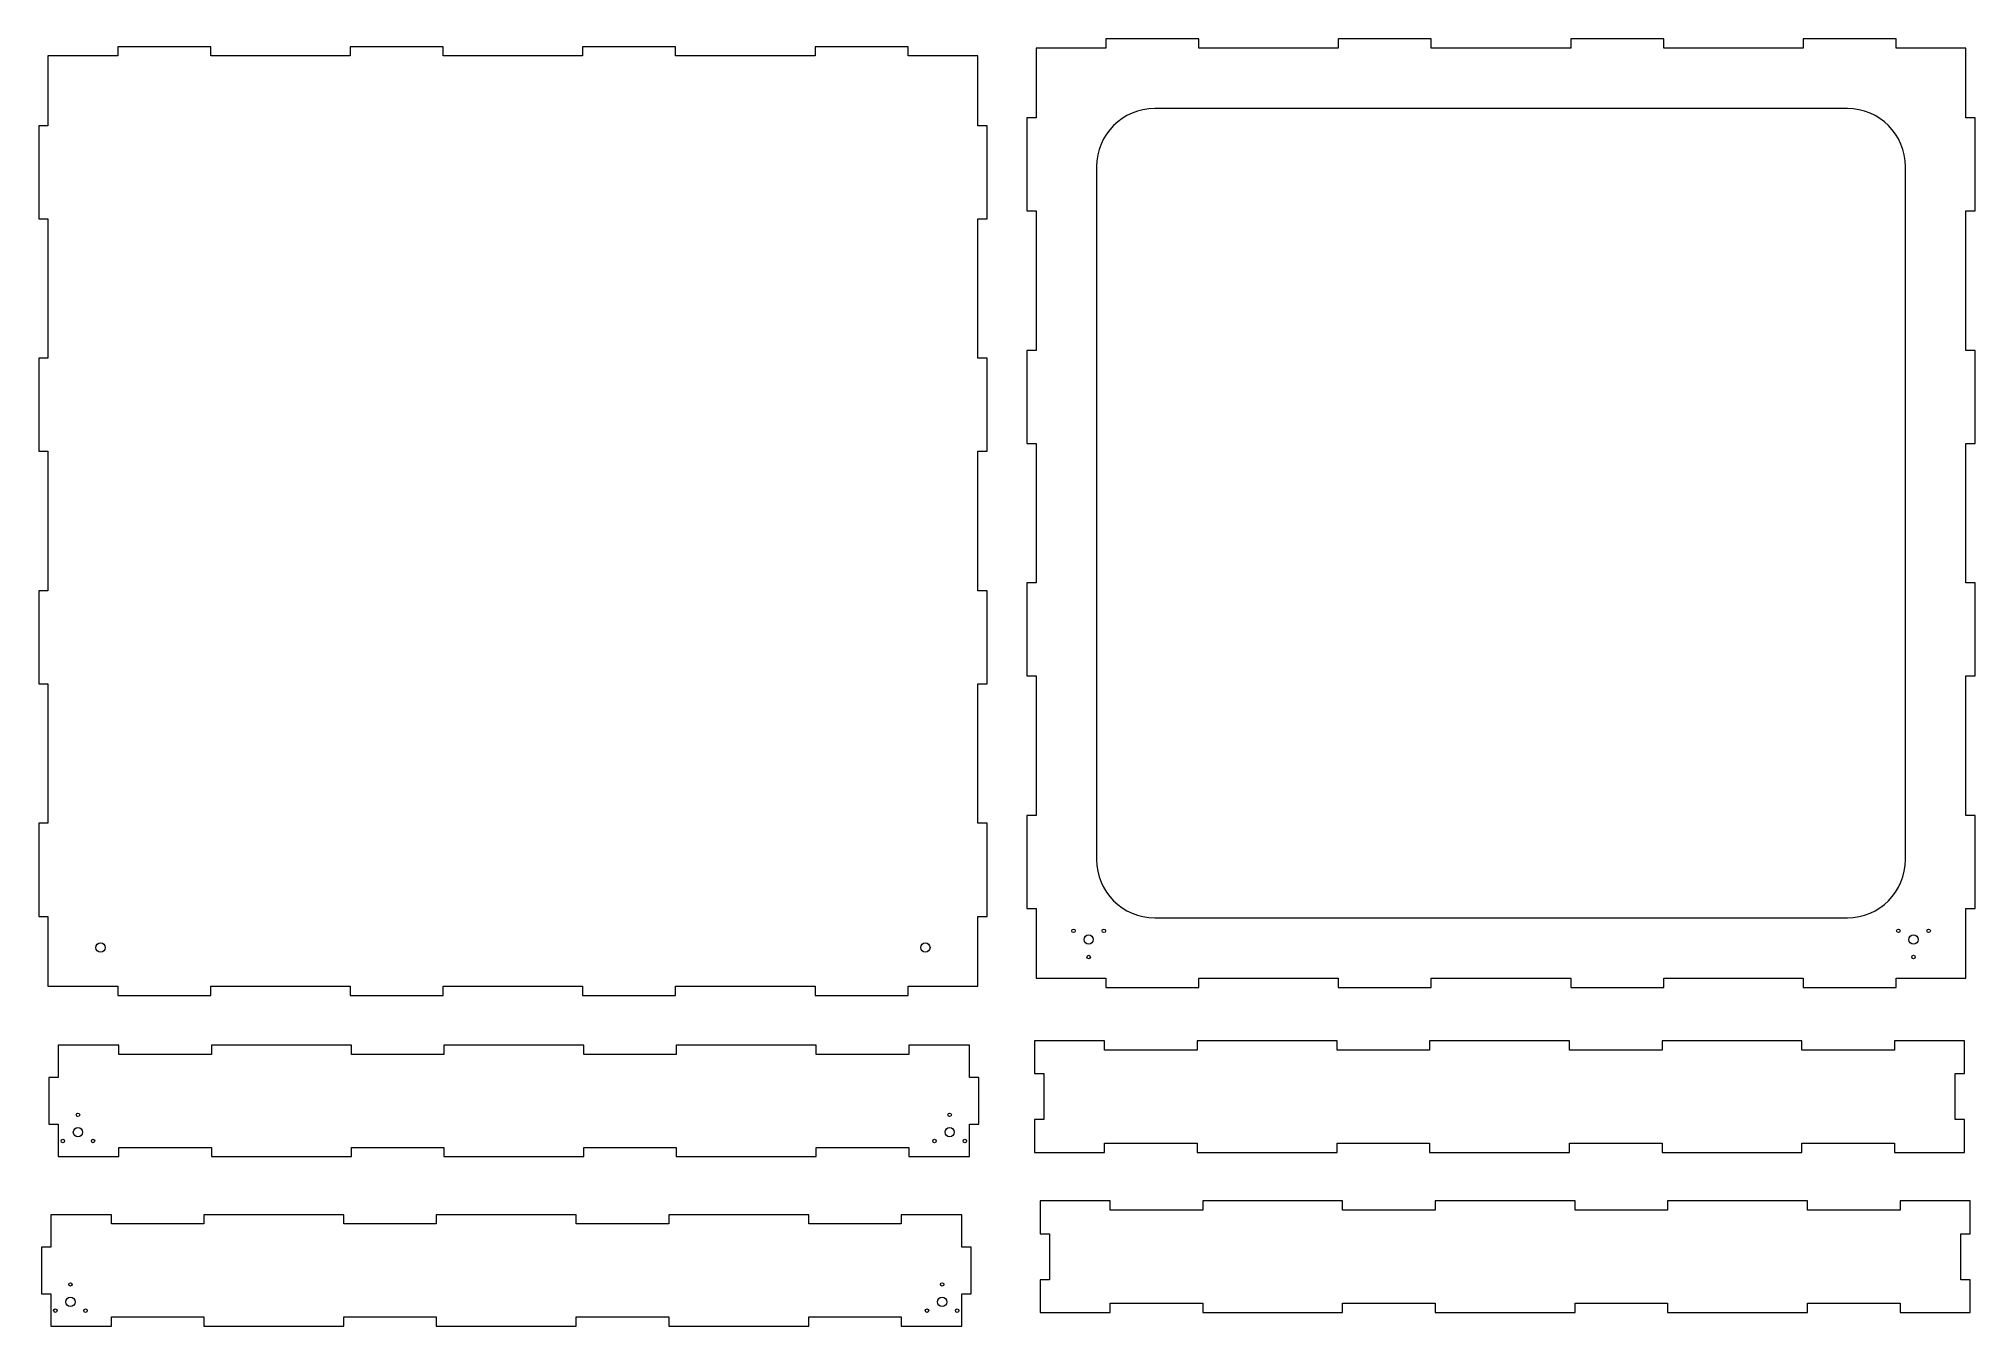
# Model space of a CAD drawing. Header units: millimetres. Extents: x 46 to 1713, y 657 to 1764.
import ezdxf

# ---------------------------------------------------------------- set-up
doc = ezdxf.new("R2010")
doc.units = ezdxf.units.MM

msp = doc.modelspace()

# ---------------------------------------------------------------- linework, layer by layer
at = {"color": 7, "linetype": 'Continuous', "lineweight": 15}
for p, q in [((114.3, 1757.3), (114.3, 1749.3)), ((194.3, 1757.3), (114.3, 1757.3)), ((194.3, 1749.3), (194.3, 1757.3)), ((314.3, 1757.3), (314.3, 1749.3)), ((394.3, 1757.3), (314.3, 1757.3)), ((394.3, 1749.3), (394.3, 1757.3)), ((514.3, 1757.3), (514.3, 1749.3)), ((594.3, 1757.3), (514.3, 1757.3)), ((594.3, 1749.3), (594.3, 1757.3)), ((714.3, 1757.3), (714.3, 1749.3)), ((794.3, 1757.3), (714.3, 1757.3)), ((794.3, 1749.3), (794.3, 1757.3)), ((964.5, 1756.1), (904.5, 1756.1)), ((904.5, 1756.1), (904.5, 1696.1)), ((964.5, 1764.1), (964.5, 1756.1)), ((1044.5, 1764.1), (964.5, 1764.1)), ((1044.5, 1756.1), (1044.5, 1764.1)), ((1164.5, 1756.1), (1044.5, 1756.1)), ((1164.5, 1764.1), (1164.5, 1756.1)), ((1244.5, 1764.1), (1164.5, 1764.1)), ((1244.5, 1756.1), (1244.5, 1764.1)), ((1364.5, 1756.1), (1244.5, 1756.1)), ((1364.5, 1764.1), (1364.5, 1756.1)), ((1444.5, 1764.1), (1364.5, 1764.1)), ((1444.5, 1756.1), (1444.5, 1764.1)), ((1564.5, 1756.1), (1444.5, 1756.1)), ((1564.5, 1764.1), (1564.5, 1756.1)), ((1644.5, 1764.1), (1564.5, 1764.1)), ((1644.5, 1756.1), (1644.5, 1764.1)), ((1704.5, 1756.1), (1644.5, 1756.1)), ((1704.5, 1696.1), (1704.5, 1756.1)), ((114.3, 1749.3), (54.3, 1749.3)), ((54.3, 1749.3), (54.3, 1689.3)), ((314.3, 1749.3), (194.3, 1749.3)), ((514.3, 1749.3), (394.3, 1749.3)), ((714.3, 1749.3), (594.3, 1749.3)), ((854.3, 1749.3), (794.3, 1749.3)), ((854.3, 1689.3), (854.3, 1749.3)), ((1602.5, 1704.1), (1006.5, 1704.1)), ((46.3, 1689.3), (46.3, 1609.3)), ((54.3, 1689.3), (46.3, 1689.3)), ((862.3, 1689.3), (854.3, 1689.3)), ((862.3, 1609.3), (862.3, 1689.3)), ((896.5, 1696.1), (896.5, 1616.1)), ((904.5, 1696.1), (896.5, 1696.1)), ((1712.5, 1696.1), (1704.5, 1696.1)), ((1712.5, 1616.1), (1712.5, 1696.1)), ((956.5, 1654.1), (956.5, 1058.1)), ((1652.5, 1058.1), (1652.5, 1654.1)), ((46.3, 1609.3), (54.3, 1609.3)), ((54.3, 1609.3), (54.3, 1489.3)), ((854.3, 1609.3), (862.3, 1609.3)), ((854.3, 1489.3), (854.3, 1609.3)), ((896.5, 1616.1), (904.5, 1616.1)), ((904.5, 1616.1), (904.5, 1496.1)), ((1704.5, 1616.1), (1712.5, 1616.1)), ((1704.5, 1496.1), (1704.5, 1616.1)), ((46.3, 1489.3), (46.3, 1409.3)), ((54.3, 1489.3), (46.3, 1489.3)), ((862.3, 1489.3), (854.3, 1489.3)), ((862.3, 1409.3), (862.3, 1489.3)), ((896.5, 1496.1), (896.5, 1416.1)), ((904.5, 1496.1), (896.5, 1496.1)), ((1712.5, 1496.1), (1704.5, 1496.1)), ((1712.5, 1416.1), (1712.5, 1496.1)), ((46.3, 1409.3), (54.3, 1409.3)), ((54.3, 1409.3), (54.3, 1289.3)), ((854.3, 1409.3), (862.3, 1409.3)), ((854.3, 1289.3), (854.3, 1409.3)), ((896.5, 1416.1), (904.5, 1416.1)), ((904.5, 1416.1), (904.5, 1296.1)), ((1704.5, 1416.1), (1712.5, 1416.1)), ((1704.5, 1296.1), (1704.5, 1416.1)), ((46.3, 1289.3), (46.3, 1209.3)), ((54.3, 1289.3), (46.3, 1289.3)), ((862.3, 1289.3), (854.3, 1289.3)), ((862.3, 1209.3), (862.3, 1289.3)), ((896.5, 1296.1), (896.5, 1216.1)), ((904.5, 1296.1), (896.5, 1296.1)), ((1712.5, 1296.1), (1704.5, 1296.1)), ((1712.5, 1216.1), (1712.5, 1296.1)), ((46.3, 1209.3), (54.3, 1209.3)), ((54.3, 1209.3), (54.3, 1089.3)), ((854.3, 1209.3), (862.3, 1209.3)), ((854.3, 1089.3), (854.3, 1209.3)), ((896.5, 1216.1), (904.5, 1216.1)), ((904.5, 1216.1), (904.5, 1096.1)), ((1704.5, 1216.1), (1712.5, 1216.1)), ((1704.5, 1096.1), (1704.5, 1216.1)), ((46.3, 1089.3), (46.3, 1009.3)), ((54.3, 1089.3), (46.3, 1089.3)), ((862.3, 1089.3), (854.3, 1089.3)), ((862.3, 1009.3), (862.3, 1089.3)), ((896.5, 1096.1), (896.5, 1016.1)), ((904.5, 1096.1), (896.5, 1096.1)), ((1712.5, 1096.1), (1704.5, 1096.1)), ((1712.5, 1016.1), (1712.5, 1096.1)), ((46.3, 1009.3), (54.3, 1009.3)), ((54.3, 1009.3), (54.3, 949.3)), ((854.3, 1009.3), (862.3, 1009.3)), ((854.3, 949.3), (854.3, 1009.3)), ((896.5, 1016.1), (904.5, 1016.1)), ((904.5, 1016.1), (904.5, 956.1)), ((1006.5, 1008.1), (1602.5, 1008.1)), ((1704.5, 1016.1), (1712.5, 1016.1)), ((1704.5, 956.1), (1704.5, 1016.1)), ((904.5, 956.1), (964.5, 956.1)), ((964.5, 956.1), (964.5, 948.1)), ((1044.5, 956.1), (1164.5, 956.1)), ((1044.5, 948.1), (1044.5, 956.1)), ((1164.5, 956.1), (1164.5, 948.1)), ((1244.5, 956.1), (1364.5, 956.1)), ((1244.5, 948.1), (1244.5, 956.1)), ((1364.5, 956.1), (1364.5, 948.1)), ((1444.5, 956.1), (1564.5, 956.1)), ((1444.5, 948.1), (1444.5, 956.1)), ((1564.5, 956.1), (1564.5, 948.1)), ((1644.5, 956.1), (1704.5, 956.1)), ((1644.5, 948.1), (1644.5, 956.1)), ((54.3, 949.3), (114.3, 949.3)), ((114.3, 949.3), (114.3, 941.3)), ((114.3, 941.3), (194.3, 941.3)), ((194.3, 949.3), (314.3, 949.3)), ((194.3, 941.3), (194.3, 949.3)), ((314.3, 949.3), (314.3, 941.3)), ((314.3, 941.3), (394.3, 941.3)), ((394.3, 949.3), (514.3, 949.3)), ((394.3, 941.3), (394.3, 949.3)), ((514.3, 949.3), (514.3, 941.3)), ((514.3, 941.3), (594.3, 941.3)), ((594.3, 949.3), (714.3, 949.3)), ((594.3, 941.3), (594.3, 949.3)), ((714.3, 949.3), (714.3, 941.3)), ((714.3, 941.3), (794.3, 941.3)), ((794.3, 949.3), (854.3, 949.3)), ((794.3, 941.3), (794.3, 949.3)), ((964.5, 948.1), (1044.5, 948.1)), ((1164.5, 948.1), (1244.5, 948.1)), ((1364.5, 948.1), (1444.5, 948.1)), ((1564.5, 948.1), (1644.5, 948.1)), ((963.4, 902.3), (903.2, 902.3)), ((903.2, 902.3), (903.2, 874.1)), ((963.4, 894.3), (963.4, 902.3)), ((1043, 902.3), (1043, 894.3)), ((1163.4, 902.3), (1043, 902.3)), ((1163.4, 894.3), (1163.4, 902.3)), ((1243, 902.3), (1243, 894.3)), ((1363.4, 902.3), (1243, 902.3)), ((1363.4, 894.3), (1363.4, 902.3)), ((1443, 902.3), (1443, 894.3)), ((1563.4, 902.3), (1443, 902.3)), ((1563.4, 894.3), (1563.4, 902.3)), ((1643, 902.3), (1643, 894.3)), ((1703.2, 902.3), (1643, 902.3)), ((1703.2, 874.1), (1703.2, 902.3)), ((63.1, 898.6), (63.1, 870.6)), ((115.3, 898.6), (63.1, 898.6)), ((115.3, 890.6), (115.3, 898.6)), ((194.9, 890.6), (115.3, 890.6)), ((194.9, 898.6), (194.9, 890.6)), ((315.3, 898.6), (194.9, 898.6)), ((315.3, 890.6), (315.3, 898.6)), ((394.9, 890.6), (315.3, 890.6)), ((394.9, 898.6), (394.9, 890.6)), ((515.3, 898.6), (394.9, 898.6)), ((515.3, 890.6), (515.3, 898.6)), ((594.9, 890.6), (515.3, 890.6)), ((594.9, 898.6), (594.9, 890.6)), ((715.3, 898.6), (594.9, 898.6)), ((715.3, 890.6), (715.3, 898.6)), ((794.9, 890.6), (715.3, 890.6)), ((794.9, 898.6), (794.9, 890.6)), ((847.1, 898.6), (794.9, 898.6)), ((847.1, 870.6), (847.1, 898.6)), ((1043, 894.3), (963.4, 894.3)), ((1243, 894.3), (1163.4, 894.3)), ((1443, 894.3), (1363.4, 894.3)), ((1643, 894.3), (1563.4, 894.3)), ((55.1, 870.6), (55.1, 830.6)), ((63.1, 870.6), (55.1, 870.6)), ((855.1, 870.6), (847.1, 870.6)), ((855.1, 830.6), (855.1, 870.6)), ((903.2, 874.1), (911.2, 874.1)), ((911.2, 874.1), (911.2, 834.5)), ((1695.2, 874.1), (1703.2, 874.1)), ((1695.2, 834.5), (1695.2, 874.1)), ((903.2, 834.5), (903.2, 806.3)), ((911.2, 834.5), (903.2, 834.5)), ((1703.2, 834.5), (1695.2, 834.5)), ((1703.2, 806.3), (1703.2, 834.5)), ((55.1, 830.6), (63.1, 830.6)), ((63.1, 830.6), (63.1, 802.6)), ((847.1, 830.6), (855.1, 830.6)), ((847.1, 802.6), (847.1, 830.6)), ((63.1, 802.6), (115.3, 802.6)), ((115.3, 810.6), (194.9, 810.6)), ((115.3, 802.6), (115.3, 810.6)), ((194.9, 810.6), (194.9, 802.6)), ((194.9, 802.6), (315.3, 802.6)), ((315.3, 810.6), (394.9, 810.6)), ((315.3, 802.6), (315.3, 810.6)), ((394.9, 810.6), (394.9, 802.6)), ((394.9, 802.6), (515.3, 802.6)), ((515.3, 810.6), (594.9, 810.6)), ((515.3, 802.6), (515.3, 810.6)), ((594.9, 810.6), (594.9, 802.6)), ((594.9, 802.6), (715.3, 802.6)), ((715.3, 810.6), (794.9, 810.6)), ((715.3, 802.6), (715.3, 810.6)), ((794.9, 810.6), (794.9, 802.6)), ((794.9, 802.6), (847.1, 802.6)), ((903.2, 806.3), (963.4, 806.3)), ((963.4, 814.3), (1043, 814.3)), ((963.4, 806.3), (963.4, 814.3)), ((1043, 814.3), (1043, 806.3)), ((1043, 806.3), (1163.4, 806.3)), ((1163.4, 814.3), (1243, 814.3)), ((1163.4, 806.3), (1163.4, 814.3)), ((1243, 814.3), (1243, 806.3)), ((1243, 806.3), (1363.4, 806.3)), ((1363.4, 814.3), (1443, 814.3)), ((1363.4, 806.3), (1363.4, 814.3)), ((1443, 814.3), (1443, 806.3)), ((1443, 806.3), (1563.4, 806.3)), ((1563.4, 814.3), (1643, 814.3)), ((1563.4, 806.3), (1563.4, 814.3)), ((1643, 814.3), (1643, 806.3)), ((1643, 806.3), (1703.2, 806.3)), ((56.6, 752.7), (56.6, 724.7)), ((108.8, 752.7), (56.6, 752.7)), ((108.8, 744.7), (108.8, 752.7)), ((188.4, 752.7), (188.4, 744.7)), ((308.8, 752.7), (188.4, 752.7)), ((308.8, 744.7), (308.8, 752.7)), ((388.4, 752.7), (388.4, 744.7)), ((508.8, 752.7), (388.4, 752.7)), ((508.8, 744.7), (508.8, 752.7)), ((588.4, 752.7), (588.4, 744.7)), ((708.8, 752.7), (588.4, 752.7)), ((708.8, 744.7), (708.8, 752.7)), ((788.4, 752.7), (788.4, 744.7)), ((840.6, 752.7), (788.4, 752.7)), ((840.6, 724.7), (840.6, 752.7)), ((968.2, 764.5), (908, 764.5)), ((908, 764.5), (908, 736.3)), ((968.2, 756.5), (968.2, 764.5)), ((1047.8, 756.5), (968.2, 756.5)), ((1047.8, 764.5), (1047.8, 756.5)), ((1168.2, 764.5), (1047.8, 764.5)), ((1168.2, 756.5), (1168.2, 764.5)), ((1247.8, 756.5), (1168.2, 756.5)), ((1247.8, 764.5), (1247.8, 756.5)), ((1368.2, 764.5), (1247.8, 764.5)), ((1368.2, 756.5), (1368.2, 764.5)), ((1447.8, 756.5), (1368.2, 756.5)), ((1447.8, 764.5), (1447.8, 756.5)), ((1568.2, 764.5), (1447.8, 764.5)), ((1568.2, 756.5), (1568.2, 764.5)), ((1647.8, 756.5), (1568.2, 756.5)), ((1647.8, 764.5), (1647.8, 756.5)), ((1708, 764.5), (1647.8, 764.5)), ((1708, 736.3), (1708, 764.5)), ((188.4, 744.7), (108.8, 744.7)), ((388.4, 744.7), (308.8, 744.7)), ((588.4, 744.7), (508.8, 744.7)), ((788.4, 744.7), (708.8, 744.7)), ((908, 736.3), (916, 736.3)), ((916, 736.3), (916, 696.7)), ((1700, 736.3), (1708, 736.3)), ((1700, 696.7), (1700, 736.3)), ((48.6, 724.7), (48.6, 684.7)), ((56.6, 724.7), (48.6, 724.7)), ((848.6, 724.7), (840.6, 724.7)), ((848.6, 684.7), (848.6, 724.7)), ((48.6, 684.7), (56.6, 684.7)), ((56.6, 684.7), (56.6, 656.7)), ((840.6, 684.7), (848.6, 684.7)), ((840.6, 656.7), (840.6, 684.7)), ((908, 696.7), (908, 668.5)), ((916, 696.7), (908, 696.7)), ((1708, 696.7), (1700, 696.7)), ((1708, 668.5), (1708, 696.7)), ((908, 668.5), (968.2, 668.5)), ((968.2, 676.5), (1047.8, 676.5)), ((968.2, 668.5), (968.2, 676.5)), ((1047.8, 676.5), (1047.8, 668.5)), ((1047.8, 668.5), (1168.2, 668.5)), ((1168.2, 676.5), (1247.8, 676.5)), ((1168.2, 668.5), (1168.2, 676.5)), ((1247.8, 676.5), (1247.8, 668.5)), ((1247.8, 668.5), (1368.2, 668.5)), ((1368.2, 676.5), (1447.8, 676.5)), ((1368.2, 668.5), (1368.2, 676.5)), ((1447.8, 676.5), (1447.8, 668.5)), ((1447.8, 668.5), (1568.2, 668.5)), ((1568.2, 676.5), (1647.8, 676.5)), ((1568.2, 668.5), (1568.2, 676.5)), ((1647.8, 676.5), (1647.8, 668.5)), ((1647.8, 668.5), (1708, 668.5)), ((56.6, 656.7), (108.8, 656.7)), ((108.8, 664.7), (188.4, 664.7)), ((108.8, 656.7), (108.8, 664.7)), ((188.4, 664.7), (188.4, 656.7)), ((188.4, 656.7), (308.8, 656.7)), ((308.8, 664.7), (388.4, 664.7)), ((308.8, 656.7), (308.8, 664.7)), ((388.4, 664.7), (388.4, 656.7)), ((388.4, 656.7), (508.8, 656.7)), ((508.8, 664.7), (588.4, 664.7)), ((508.8, 656.7), (508.8, 664.7)), ((588.4, 664.7), (588.4, 656.7)), ((588.4, 656.7), (708.8, 656.7)), ((708.8, 664.7), (788.4, 664.7)), ((708.8, 656.7), (708.8, 664.7)), ((788.4, 664.7), (788.4, 656.7)), ((788.4, 656.7), (840.6, 656.7))]:
    msp.add_line(p, q, dxfattribs=at)
for centre, radius in [((99.5, 982.4), 4), ((809.2, 982.4), 4), ((936.7, 996.8), 1.5), ((949.7, 989.3), 4), ((962.7, 996.8), 1.5), ((1646.4, 996.8), 1.5), ((1659.4, 989.3), 4), ((1672.4, 996.8), 1.5), ((949.7, 974.3), 1.5), ((1659.4, 974.3), 1.5), ((80.1, 838.6), 1.5), ((830.1, 838.6), 1.5), ((67.1, 816.1), 1.5), ((80.1, 823.6), 4), ((93.1, 816.1), 1.5), ((817.1, 816.1), 1.5), ((830.1, 823.6), 4), ((843.1, 816.1), 1.5), ((73.6, 692.7), 1.5), ((823.6, 692.7), 1.5), ((60.6, 670.2), 1.5), ((73.6, 677.7), 4), ((86.6, 670.2), 1.5), ((810.6, 670.2), 1.5), ((823.6, 677.7), 4), ((836.6, 670.2), 1.5)]:
    msp.add_circle(centre, radius, dxfattribs=at)
for centre, start, end in [((1006.5, 1654.1), 90, 180), ((1602.5, 1654.1), 0, 90), ((1006.5, 1058.1), 180, 270), ((1602.5, 1058.1), 270, 0)]:
    msp.add_arc(centre, 50, start, end, dxfattribs=at)

doc.saveas('drawing.dxf')
